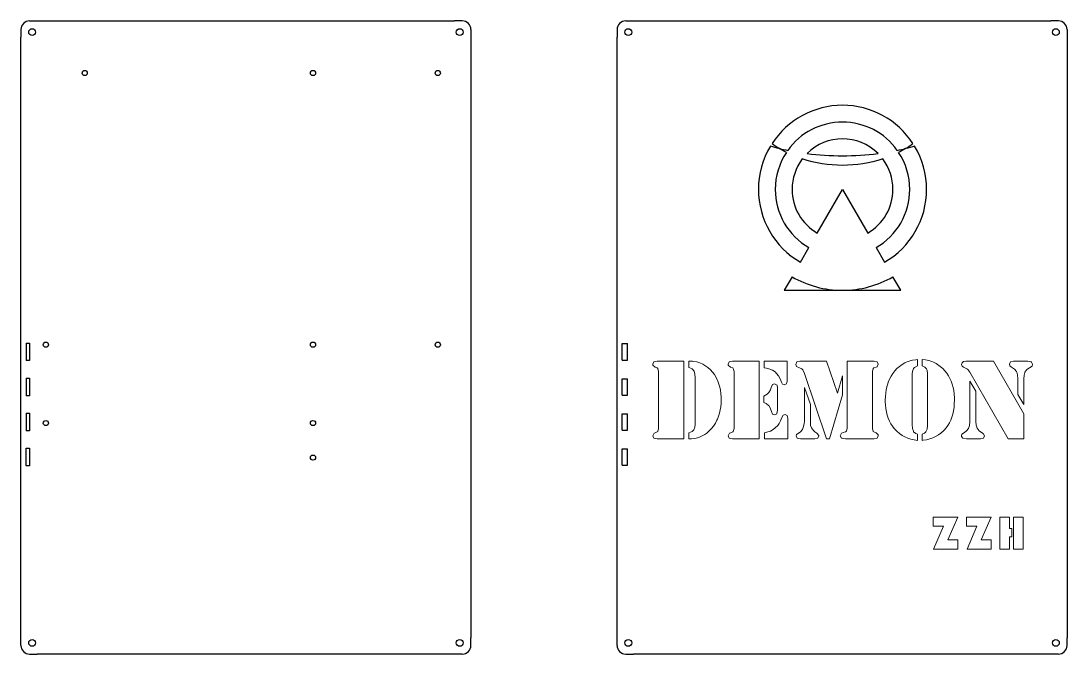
# Model space of a CAD drawing. Header units: millimetres. Extents: x 1161 to 6255, y 1546 to 2671.
# Drawn here: x 2915 to 3521, y 1981 to 2348 of the extents above; entities that cross this region are included whole.
import ezdxf

# ---------------------------------------------------------------- set-up
doc = ezdxf.new("R2010")
doc.units = ezdxf.units.MM
doc.linetypes.add('SLD-Solid', pattern=[0])

msp = doc.modelspace()

# ---------------------------------------------------------------- linework, layer by layer
for p, q in [((2914.634, 2342.709), (2914.634, 2338.209)), ((2919.634, 2347.709), (2924.634, 2347.709)), ((2924.634, 2347.709), (3166.114, 2347.709)), ((3170.614, 2347.709), (3166.114, 2347.709)), ((3175.614, 2342.709), (3175.614, 2337.709)), ((3260.382, 2342.709), (3260.382, 2338.209)), ((3265.382, 2347.709), (3270.382, 2347.709)), ((3270.382, 2347.709), (3511.862, 2347.709)), ((3516.362, 2347.709), (3511.862, 2347.709)), ((3521.362, 2342.709), (3521.362, 2337.709)), ((2914.634, 1990.713), (2914.634, 2338.209)), ((3175.614, 2337.709), (3175.614, 1990.213)), ((3260.382, 1990.713), (3260.382, 2338.209)), ((3521.362, 2337.709), (3521.362, 1990.213)), ((3376.504, 2224.731), (3391.129, 2250.063)), ((3391.129, 2250.063), (3405.754, 2224.731)), ((3366.754, 2207.844), (3371.629, 2216.288)), ((3410.629, 2216.288), (3415.504, 2207.844)), ((3361.879, 2199.4), (3357.354, 2191.563)), ((3361.879, 2199.4), (3361.879, 2199.4)), ((3424.904, 2191.563), (3420.379, 2199.4)), ((3420.379, 2199.4), (3420.379, 2199.4)), ((3357.354, 2191.563), (3391.129, 2191.563)), ((3391.129, 2191.563), (3424.904, 2191.563)), ((2917.634, 2160.987), (2919.634, 2160.987)), ((2917.634, 2160.987), (2917.634, 2150.802)), ((2919.634, 2160.987), (2919.634, 2150.802)), ((3263.382, 2160.657), (3266.382, 2160.657)), ((2919.634, 2150.802), (2917.634, 2150.802)), ((3263.382, 2151.132), (3266.382, 2151.132)), ((2917.634, 2140.667), (2919.634, 2140.667)), ((2917.634, 2140.667), (2917.634, 2130.482)), ((2919.634, 2140.667), (2919.634, 2130.482)), ((3263.382, 2140.337), (3266.382, 2140.337)), ((2919.634, 2130.482), (2917.634, 2130.482)), ((3263.382, 2130.812), (3266.382, 2130.812)), ((2917.634, 2120.347), (2919.634, 2120.347)), ((2917.634, 2120.347), (2917.634, 2110.162)), ((2919.634, 2120.347), (2919.634, 2110.162)), ((3263.382, 2120.017), (3266.382, 2120.017)), ((2919.634, 2110.162), (2917.634, 2110.162)), ((3263.382, 2110.492), (3266.382, 2110.492)), ((2917.634, 2100.027), (2919.634, 2100.027)), ((2917.634, 2089.842), (2917.634, 2100.027)), ((2919.634, 2100.027), (2919.634, 2089.842)), ((3263.382, 2099.697), (3266.382, 2099.697)), ((2919.634, 2089.842), (2917.634, 2089.842)), ((3263.382, 2090.172), (3266.382, 2090.172)), ((2914.634, 1985.713), (2914.634, 1990.713)), ((3175.614, 1985.713), (3175.614, 1990.213)), ((3260.382, 1985.713), (3260.382, 1990.713)), ((3521.362, 1985.713), (3521.362, 1990.213)), ((2919.634, 1980.713), (2924.134, 1980.713)), ((3165.614, 1980.713), (2924.134, 1980.713)), ((3170.614, 1980.713), (3165.614, 1980.713)), ((3265.382, 1980.713), (3269.882, 1980.713)), ((3511.362, 1980.713), (3269.882, 1980.713)), ((3516.362, 1980.713), (3511.362, 1980.713))]:
    msp.add_line(p, q)
at = {"color": 7, "linetype": 'SLD-Solid'}
for p, q in [((3263.382, 2151.132), (3263.382, 2160.657)), ((3266.382, 2151.132), (3266.382, 2160.657)), ((3263.382, 2130.812), (3263.382, 2140.337)), ((3266.382, 2130.812), (3266.382, 2140.337)), ((3263.382, 2110.492), (3263.382, 2120.017)), ((3266.382, 2110.492), (3266.382, 2120.017)), ((3263.382, 2090.172), (3263.382, 2099.697)), ((3266.382, 2090.172), (3266.382, 2099.697))]:
    msp.add_line(p, q, dxfattribs=at)
at = {"lineweight": 0}
for p, q in [((3364.604, 2150.023), (3363.968, 2148.657)), ((3363.968, 2148.657), (3364.398, 2147.477)), ((3366.345, 2150.472), (3364.604, 2150.023)), ((3381.77, 2150.472), (3366.345, 2150.472)), ((3388.265, 2131.978), (3381.77, 2150.472)), ((3364.398, 2147.477), (3366.12, 2146.616)), ((3366.12, 2146.616), (3367.599, 2145.998)), ((3367.599, 2145.998), (3368.105, 2145.381)), ((3368.105, 2145.381), (3368.984, 2143.415)), ((3368.984, 2143.415), (3381.77, 2105.471)), ((3391.129, 2141.974), (3388.265, 2131.978)), ((3391.129, 2131.023), (3391.129, 2141.974)), ((3383.51, 2105.471), (3391.129, 2131.023)), ((3381.77, 2105.471), (3383.51, 2105.471))]:
    msp.add_line(p, q, dxfattribs=at)
for points in [[(3299.068, 2150.472), (3283.55, 2150.472), (3281.734, 2150.042), (3281.06, 2148.769), (3281.154, 2148.151), (3282.39, 2146.991), (3283.681, 2146.56), (3284.037, 2146.167), (3284.43, 2144.482), (3284.43, 2111.48), (3284.037, 2109.796), (3283.681, 2109.44), (3282.39, 2108.972), (3281.809, 2108.71), (3281.06, 2107.194), (3281.734, 2105.939), (3281.734, 2105.939), (3283.55, 2105.471), (3299.068, 2105.471)], [(3301.989, 2150.472), (3301.989, 2146.822), (3302.232, 2146.766), (3303.973, 2146.092), (3305.021, 2144.744), (3305.058, 2144.669), (3305.545, 2143.022), (3305.714, 2140.926), (3305.714, 2114.906), (3305.695, 2114.026), (3305.545, 2112.266), (3304.853, 2110.619), (3303.935, 2109.702), (3303.86, 2109.665), (3301.989, 2109.047), (3301.989, 2105.471), (3303.467, 2105.509), (3305.433, 2105.677), (3307.061, 2106.014), (3307.717, 2106.201), (3309.401, 2106.932), (3311.217, 2107.98), (3312.434, 2108.841), (3313.856, 2110.039), (3315.167, 2111.387), (3316.327, 2112.865), (3317.376, 2114.475), (3318.312, 2116.235), (3318.611, 2116.909), (3319.266, 2118.594), (3319.809, 2120.372), (3320.24, 2122.206), (3320.539, 2124.116), (3320.708, 2126.1), (3320.783, 2128.159), (3320.745, 2129.713), (3320.595, 2131.697), (3320.333, 2133.606), (3319.94, 2135.46), (3319.453, 2137.238), (3318.836, 2138.979), (3318.705, 2139.26), (3317.881, 2141.038), (3316.908, 2142.685), (3315.785, 2144.183), (3314.493, 2145.549), (3313.07, 2146.785), (3311.872, 2147.664), (3310.188, 2148.694), (3308.465, 2149.48), (3306.724, 2150.023), (3304.965, 2150.341), (3304.048, 2150.416)], [(3342.815, 2150.472), (3327.297, 2150.472), (3325.481, 2150.042), (3324.826, 2148.769), (3324.901, 2148.151), (3326.136, 2146.991), (3327.428, 2146.56), (3327.784, 2146.167), (3328.195, 2144.482), (3328.195, 2111.48), (3327.784, 2109.796), (3327.428, 2109.44), (3326.136, 2108.972), (3325.575, 2108.71), (3324.826, 2107.194), (3325.481, 2105.939), (3325.481, 2105.939), (3327.297, 2105.471), (3342.815, 2105.471)], [(3359.026, 2150.472), (3345.754, 2150.472), (3345.754, 2146.616), (3346.989, 2146.448), (3348.899, 2145.942), (3350.583, 2145.212), (3352.044, 2144.22), (3352.867, 2143.434), (3353.99, 2142.011), (3354.926, 2140.326), (3355.694, 2138.38), (3356.33, 2137.163), (3357.379, 2136.863), (3358.633, 2137.331), (3359.026, 2138.81)], [(3409.418, 2150.472), (3393.9, 2150.472), (3393.9, 2111.742), (3393.881, 2111.63), (3393.394, 2109.87), (3392.926, 2109.496), (3391.41, 2109.065), (3390.568, 2108.729), (3389.838, 2107.268), (3390.586, 2105.939), (3390.83, 2105.808), (3392.776, 2105.471), (3409.418, 2105.471), (3411.234, 2105.902), (3411.889, 2107.194), (3411.795, 2107.811), (3410.56, 2108.972), (3409.305, 2109.44), (3408.912, 2109.796), (3408.519, 2111.48), (3408.519, 2144.482), (3408.912, 2146.167), (3409.305, 2146.56), (3410.56, 2146.991), (3411.14, 2147.253), (3411.889, 2148.769), (3411.29, 2150.023)], [(3434.614, 2151.371), (3433.64, 2151.296), (3431.694, 2151.015), (3429.859, 2150.566), (3428.118, 2149.911), (3427.332, 2149.536), (3425.703, 2148.6), (3424.15, 2147.477), (3422.652, 2146.167), (3421.473, 2144.913), (3420.312, 2143.434), (3419.283, 2141.843), (3418.403, 2140.139), (3417.654, 2138.305), (3417.336, 2137.444), (3416.831, 2135.684), (3416.437, 2133.85), (3416.157, 2131.94), (3415.988, 2129.975), (3415.932, 2127.934), (3415.951, 2127.148), (3416.044, 2125.014), (3416.269, 2122.993), (3416.606, 2121.046), (3417.074, 2119.193), (3417.654, 2117.452), (3418.347, 2115.786), (3419.17, 2114.213), (3420.125, 2112.753), (3421.173, 2111.368), (3422.353, 2110.095), (3422.727, 2109.739), (3424.15, 2108.523), (3425.666, 2107.456), (3427.276, 2106.557), (3428.979, 2105.808), (3430.776, 2105.247), (3432.648, 2104.835), (3434.614, 2104.592), (3434.614, 2108.223), (3433.678, 2108.541), (3432.349, 2109.627), (3432.199, 2109.87), (3431.712, 2111.443), (3431.544, 2113.727), (3431.544, 2143.191), (3431.656, 2144.594), (3432.236, 2146.186), (3432.854, 2146.859), (3434.614, 2147.814)], [(3437.309, 2151.371), (3437.309, 2147.814), (3438.9, 2147.047), (3439.818, 2145.961), (3440.155, 2145.193), (3440.417, 2143.191), (3440.417, 2113.727), (3440.398, 2113.184), (3440.155, 2111.125), (3439.518, 2109.627), (3438.676, 2108.747), (3437.309, 2108.223), (3437.309, 2104.592), (3437.89, 2104.648), (3439.836, 2104.929), (3441.69, 2105.378), (3443.468, 2105.996), (3445.134, 2106.763), (3446.706, 2107.718), (3448.204, 2108.822), (3449.608, 2110.095), (3450.038, 2110.544), (3451.18, 2111.855), (3452.191, 2113.259), (3453.09, 2114.775), (3453.876, 2116.366), (3454.531, 2118.051), (3455.074, 2119.848), (3455.486, 2121.72), (3455.785, 2123.704), (3455.972, 2125.763), (3456.029, 2127.934), (3456.01, 2129.301), (3455.879, 2131.397), (3455.617, 2133.4), (3455.242, 2135.31), (3454.756, 2137.126), (3454.157, 2138.848), (3453.427, 2140.495), (3452.565, 2142.049), (3451.611, 2143.509), (3450.525, 2144.875), (3449.308, 2146.167), (3448.616, 2146.822), (3447.081, 2148.039), (3445.49, 2149.087), (3443.842, 2149.911), (3442.981, 2150.266), (3441.184, 2150.809), (3439.294, 2151.184)], [(3478.735, 2150.472), (3464.302, 2150.472), (3462.73, 2150.454), (3461.27, 2150.248), (3460.484, 2149.592), (3460.184, 2148.525), (3460.484, 2147.571), (3461.27, 2146.991), (3462.524, 2146.523), (3463.703, 2145.792), (3463.797, 2145.699), (3464.901, 2144.052), (3487.271, 2105.471), (3496.275, 2105.471), (3496.275, 2120.016)], [(3498.577, 2150.472), (3490.341, 2150.472), (3490.322, 2150.472), (3488.488, 2150.079), (3487.889, 2148.769), (3488.169, 2147.814), (3489.124, 2147.084), (3489.18, 2147.047), (3490.865, 2145.905), (3491.988, 2144.576), (3492.175, 2144.183), (3492.624, 2142.498), (3492.774, 2140.326), (3492.774, 2131.192), (3496.275, 2125.295), (3496.275, 2140.326), (3496.406, 2142.348), (3496.892, 2143.977), (3496.93, 2144.052), (3498.016, 2145.624), (3499.532, 2146.71), (3501.048, 2147.683), (3501.348, 2148.694), (3500.786, 2149.948), (3500.543, 2150.135)], [(3351.688, 2137.425), (3350.471, 2136.957), (3349.779, 2135.216), (3349.329, 2133.85), (3348.412, 2132.315), (3347.382, 2131.36), (3345.585, 2130.293), (3345.585, 2126.474), (3346.821, 2126.025), (3348.281, 2124.864), (3348.3, 2124.846), (3349.198, 2123.367), (3349.872, 2121.364), (3350.565, 2119.81), (3351.744, 2119.361), (3353.036, 2119.96), (3353.111, 2120.11), (3353.354, 2122.094), (3353.354, 2134.655), (3353.354, 2134.748), (3353.129, 2136.601)], [(3464.939, 2138.904), (3464.939, 2115.43), (3464.939, 2115.28), (3464.714, 2113.202), (3464.115, 2111.48), (3463.123, 2110.095), (3461.775, 2109.065), (3460.409, 2108.148), (3460.091, 2107.194), (3460.109, 2106.857), (3460.989, 2105.827), (3463.086, 2105.471), (3470.704, 2105.471), (3471.191, 2105.49), (3472.876, 2105.902), (3473.494, 2107.156), (3472.632, 2108.635), (3471.659, 2109.197), (3470.311, 2110.189), (3469.207, 2111.649), (3469.169, 2111.705), (3468.608, 2113.371), (3468.421, 2115.43), (3468.421, 2133.101)], [(3368.984, 2135.31), (3368.984, 2115.43), (3368.947, 2114.457), (3368.591, 2112.547), (3367.861, 2110.937), (3366.776, 2109.608), (3365.315, 2108.579), (3364.492, 2107.942), (3364.267, 2107.119), (3364.847, 2105.921), (3366.738, 2105.471), (3375.012, 2105.471), (3376.828, 2105.883), (3377.483, 2107.156), (3377.445, 2107.456), (3376.229, 2108.841), (3375.012, 2109.627), (3374.207, 2110.226), (3373.103, 2111.817), (3372.597, 2113.259), (3372.578, 2113.427), (3372.466, 2115.43), (3372.466, 2125.351)], [(3357.847, 2119.548), (3356.761, 2119.193), (3355.993, 2117.751), (3355.245, 2115.842), (3354.421, 2114.307), (3353.56, 2113.184), (3352.137, 2111.78), (3350.939, 2110.844), (3349.348, 2109.964), (3347.832, 2109.459), (3345.791, 2109.047), (3345.791, 2105.471), (3359.494, 2105.471), (3359.494, 2117.115), (3359.494, 2117.208), (3359.119, 2119.024)], [(3458.005, 2060.15), (3443.627, 2060.15), (3443.627, 2054.826), (3449.682, 2054.826), (3443.954, 2041.614), (3457.935, 2041.614), (3457.935, 2046.938), (3452.246, 2046.938)], [(3477.376, 2060.15), (3463.005, 2060.15), (3463.005, 2054.826), (3469.06, 2054.826), (3463.332, 2041.614), (3477.314, 2041.614), (3477.314, 2046.938), (3471.624, 2046.938)], [(3487.886, 2060.15), (3482.376, 2060.15), (3482.376, 2041.614), (3487.886, 2041.614), (3487.886, 2048.632), (3489.417, 2048.632), (3489.417, 2053.521), (3487.886, 2053.521)], [(3495.868, 2060.15), (3490.358, 2060.15), (3490.358, 2041.614), (3495.868, 2041.614)]]:
    msp.add_lwpolyline(points, close=True, dxfattribs=at)
for centre, radius in [((2921.134, 2341.209), 2), ((3169.114, 2341.209), 2), ((3266.882, 2341.209), 2), ((3514.862, 2341.209), 2), ((2951.644, 2317.509), 1.5), ((3084.024, 2317.509), 1.5), ((3156.414, 2317.509), 1.5), ((2929.084, 2160.029), 1.5), ((3084.024, 2160.029), 1.5), ((3156.414, 2160.029), 1.5), ((2929.084, 2114.609), 1.5), ((3084.024, 2114.609), 1.5), ((3084.024, 2094.589), 1.5), ((2921.134, 1987.213), 2), ((3169.114, 1987.213), 2), ((3266.882, 1987.213), 2), ((3514.862, 1987.213), 2)]:
    msp.add_circle(centre, radius)
for centre, radius, start, end in [((2919.634, 2342.709), 5, 90, 180), ((3170.614, 2342.709), 5, 0, 90), ((3265.382, 2342.709), 5, 90, 180), ((3516.362, 2342.709), 5, 0, 90), ((3391.129, 2250.063), 48.75, 33.065268, 146.934732), ((3391.129, 2250.063), 39, 35.432027, 144.567973), ((3391.129, 2250.063), 29.25, 45.254254, 134.745746), ((3391.129, 2250.063), 48.75, 149.057183, 180), ((3391.129, 2250.063), 39, 146.600151, 180), ((3391.129, 2250.063), 39, 0, 33.399849), ((3391.129, 2250.063), 48.75, 0, 30.942817), ((3391.129, 2250.063), 29.25, 142.937421, 180), ((3391.129, 2250.063), 29.25, 0, 37.062579), ((3391.129, 2250.063), 48.75, 180, 240), ((3391.129, 2250.063), 39, 180, 240), ((3391.129, 2250.063), 29.25, 180, 240), ((3391.129, 2250.063), 29.25, 300, 0), ((3391.129, 2250.063), 39, 300, 0), ((3391.129, 2250.063), 48.75, 300, 0), ((3391.129, 2250.063), 58.5, 240, 270), ((3391.129, 2250.063), 58.5, 270, 300), ((2919.634, 1985.713), 5, 180, 270), ((3170.614, 1985.713), 5, 270, 0), ((3265.382, 1985.713), 5, 180, 270), ((3516.362, 1985.713), 5, 270, 0)]:
    msp.add_arc(centre, radius, start, end)
for major_axis, ratio, start_param, end_param in [((58.5, 0), 0.7619305, 3.9392649, 4.0389856), ((58.5, 0), 0.7619305, 5.3857923, 5.4855131), ((81.21, 0), 0.4802379, 4.2464626, 4.3103455), ((81.21, 0), 0.4802379, 4.4560385, 4.9687394), ((81.21, 0), 0.4802379, 5.1144325, 5.1783153)]:
    msp.add_ellipse((3391.129, 2308.563), major_axis=major_axis, ratio=ratio, start_param=start_param, end_param=end_param)
at = {"extrusion": (0, 0, -1)}
for major_axis, ratio, start_param, end_param in [((81.21, 0), 0.4802379, 2.0367227, 2.1116449), ((58.5, 0), 0.7619305, 2.1610433, 2.2441997), ((58.5, 0), 0.7619305, 0.897393, 0.9805494), ((81.21, 0), 0.4802379, 1.0299477, 1.10487), ((58.5, 0), 0.7619305, 1.1603825, 1.9812102)]:
    msp.add_ellipse((3391.129, 2308.563), major_axis=major_axis, ratio=ratio, start_param=start_param, end_param=end_param, dxfattribs=at)

doc.saveas('drawing.dxf')
